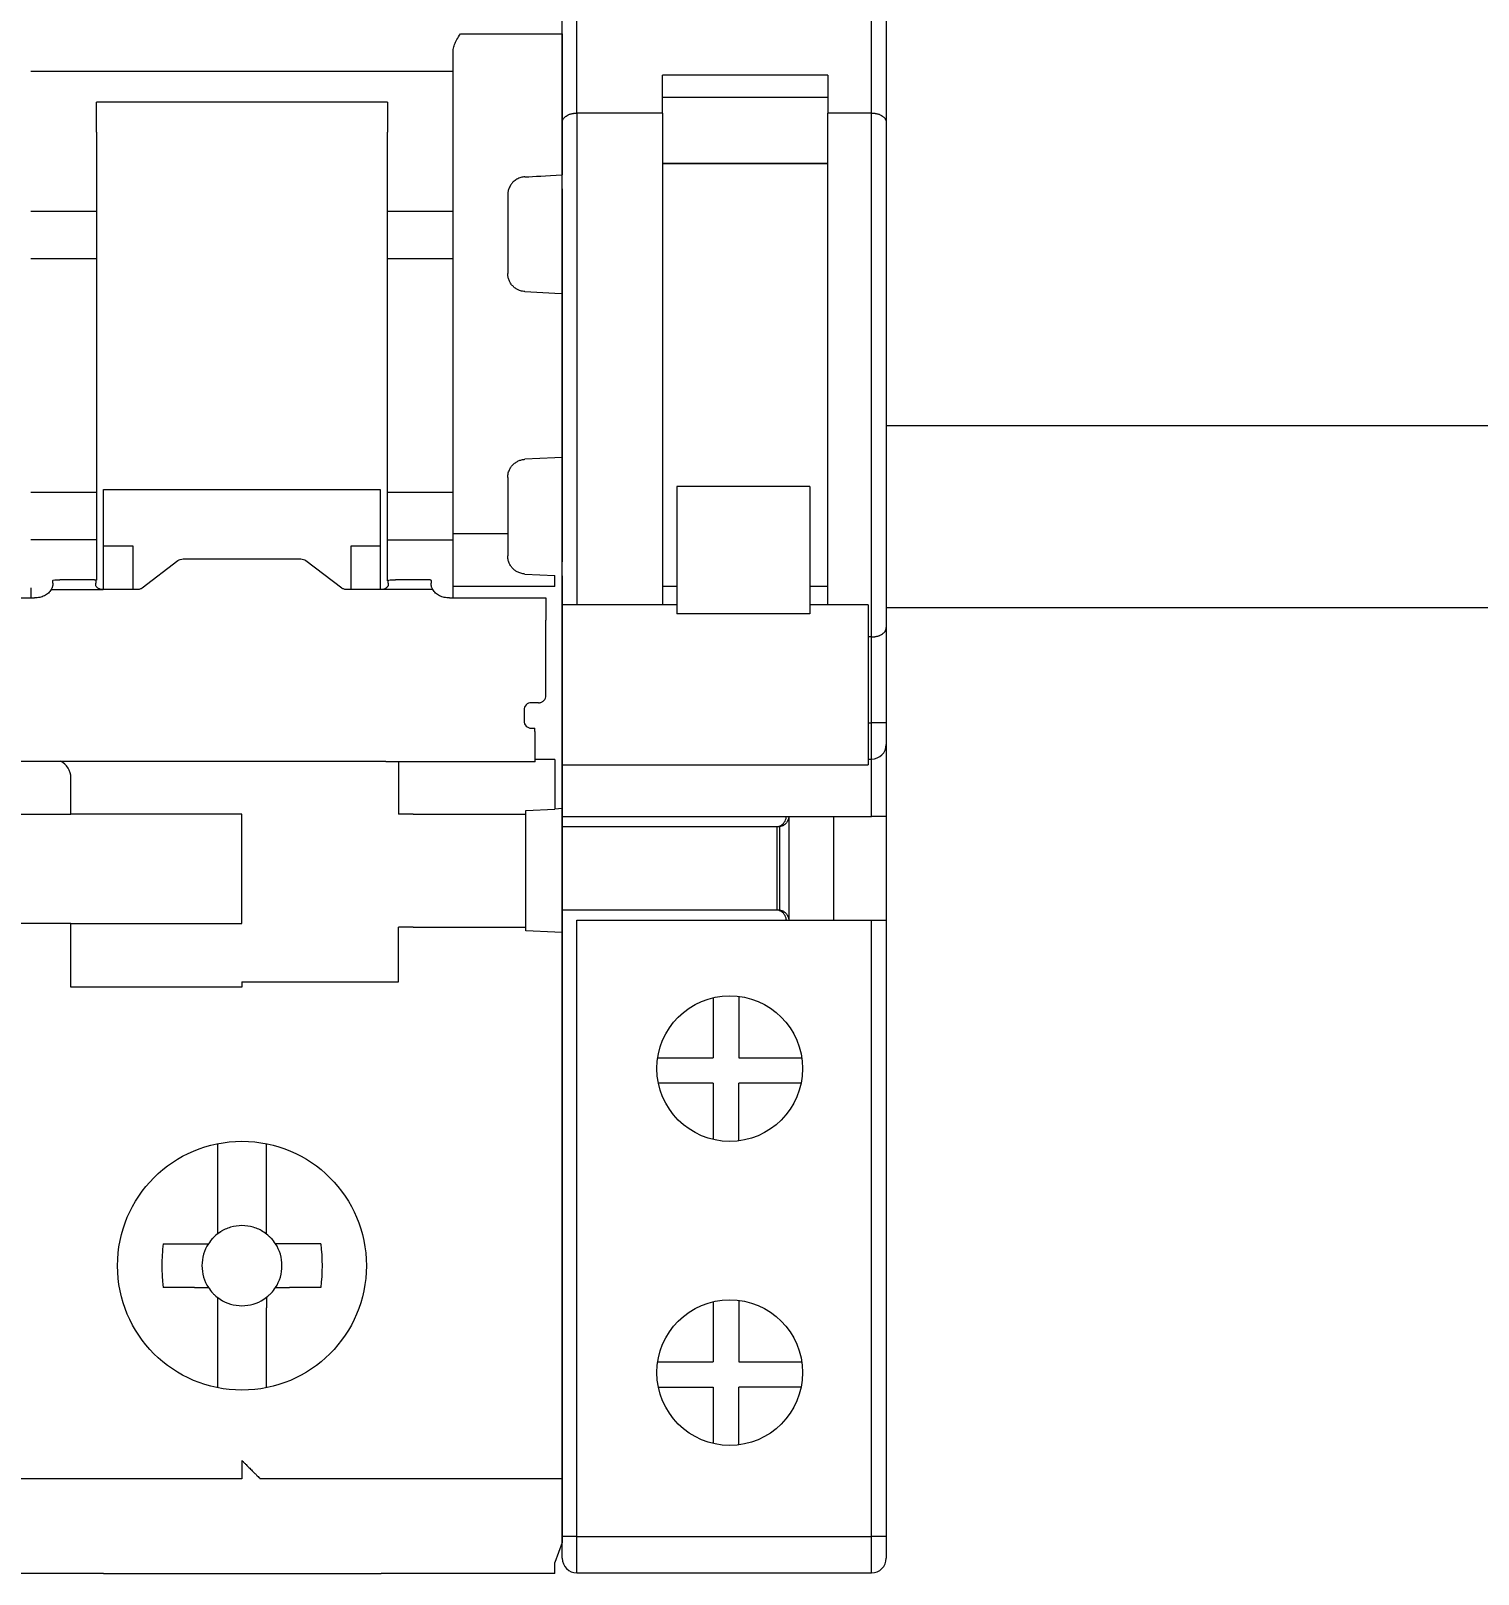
# Model space of a CAD drawing. Header units: millimetres. Extents: x 1359 to 3577, y 1336 to 3557.
# Drawn here: x 3168.09 to 3207.85, y 2687.51 to 2729.9 of the extents above; entities that cross this region are included whole.
import ezdxf

# ---------------------------------------------------------------- set-up
doc = ezdxf.new("R2010")
doc.units = ezdxf.units.MM
doc.layers.add('000-PI-Oprema', color=30, linetype='Continuous', lineweight=5)
doc.layers.add('002-PI-Kabelska kanalica', color=150, linetype='Continuous')
doc.styles.add('PI0', font='isocpeur.ttf', dxfattribs={"width": 0.9})

msp = doc.modelspace()

# ---------------------------------------------------------------- linework, layer by layer
at = {"layer": '000-PI-Oprema', "color": 0, "linetype": 'ByBlock', "lineweight": 0}
for p, q in [((3182.691, 2727.383), (3182.691, 2753.994)), ((3183.091, 2727.638), (3183.091, 2753.994)), ((3191.191, 2727.638), (3191.191, 2753.994)), ((3191.591, 2753.994), (3191.591, 2727.383)), ((3191.591, 2753.994), (3191.591, 2727.383)), ((3185.441, 2727.638), (3185.441, 2728.679)), ((3189.991, 2728.679), (3185.441, 2728.679)), ((3189.991, 2728.679), (3189.991, 2727.638)), ((3189.991, 2728.063), (3185.441, 2728.063)), ((3185.441, 2727.638), (3183.091, 2727.638)), ((3183.091, 2727.638), (3183.091, 2714.134)), ((3185.441, 2727.638), (3185.441, 2714.134)), ((3191.191, 2727.638), (3189.991, 2727.638)), ((3189.991, 2714.134), (3189.991, 2727.638)), ((3191.191, 2713.25), (3191.191, 2727.638)), ((3182.691, 2714.134), (3182.691, 2727.383)), ((3191.591, 2727.383), (3191.591, 2713.505)), ((3189.991, 2726.25), (3185.441, 2726.25)), ((3189.991, 2726.244), (3185.441, 2726.244)), ((3188.091, 2726.25), (3188.091, 2726.244)), ((3185.841, 2717.385), (3185.841, 2713.887)), ((3189.491, 2717.385), (3185.841, 2717.385)), ((3189.491, 2717.385), (3189.491, 2713.887)), ((3185.441, 2714.644), (3185.841, 2714.644)), ((3185.841, 2714.638), (3185.441, 2714.638)), ((3189.491, 2714.644), (3189.991, 2714.644)), ((3189.991, 2714.638), (3189.491, 2714.638)), ((3182.691, 2688.544), (3182.691, 2714.133)), ((3185.841, 2714.133), (3182.691, 2714.133)), ((3191.091, 2714.133), (3189.491, 2714.133)), ((3191.091, 2714.133), (3191.091, 2709.733)), ((3189.491, 2713.887), (3185.841, 2713.887)), ((3191.191, 2713.25), (3191.091, 2713.25)), ((3191.191, 2710.894), (3191.191, 2713.25)), ((3191.591, 2713.505), (3191.591, 2710.894)), ((3191.091, 2710.894), (3191.191, 2710.894)), ((3191.591, 2710.894), (3191.191, 2710.894)), ((3191.191, 2709.894), (3191.191, 2710.894)), ((3191.591, 2710.894), (3191.591, 2710.294)), ((3191.591, 2710.294), (3191.591, 2708.319)), ((3191.091, 2709.894), (3191.191, 2709.894)), ((3191.191, 2708.319), (3191.191, 2709.894)), ((3182.691, 2709.733), (3191.091, 2709.733)), ((3182.691, 2708.319), (3191.191, 2708.319)), ((3188.918, 2708.319), (3188.918, 2705.469)), ((3190.139, 2708.319), (3190.139, 2705.469)), ((3190.141, 2708.319), (3190.141, 2705.469)), ((3191.591, 2708.319), (3191.191, 2708.319)), ((3191.591, 2708.319), (3191.591, 2705.469)), ((3182.691, 2708.044), (3188.584, 2708.044)), ((3188.584, 2708.044), (3188.656, 2708.044)), ((3188.584, 2708.044), (3188.584, 2705.744)), ((3188.656, 2708.044), (3188.656, 2705.744)), ((3188.67, 2708.044), (3188.656, 2708.044)), ((3188.584, 2705.744), (3182.691, 2705.744)), ((3188.656, 2705.744), (3188.584, 2705.744)), ((3188.67, 2705.744), (3188.656, 2705.744)), ((3183.091, 2705.469), (3191.191, 2705.469)), ((3183.091, 2688.544), (3183.091, 2705.469)), ((3191.191, 2705.469), (3191.591, 2705.469)), ((3191.191, 2688.544), (3191.191, 2705.469)), ((3191.591, 2705.469), (3191.591, 2688.544)), ((3186.84, 2703.342), (3186.84, 2701.694)), ((3187.54, 2703.378), (3187.54, 2701.694)), ((3185.314, 2701.694), (3186.84, 2701.694)), ((3187.54, 2701.694), (3189.269, 2701.694)), ((3186.84, 2700.994), (3185.332, 2700.994)), ((3186.84, 2700.994), (3186.84, 2699.445)), ((3187.54, 2699.41), (3187.54, 2700.994)), ((3189.251, 2700.994), (3187.54, 2700.994)), ((3186.84, 2694.992), (3186.84, 2693.344)), ((3187.54, 2695.028), (3187.54, 2693.344)), ((3185.314, 2693.344), (3186.84, 2693.344)), ((3187.54, 2693.344), (3189.269, 2693.344)), ((3185.332, 2692.644), (3186.84, 2692.644)), ((3186.84, 2692.644), (3186.84, 2691.095)), ((3187.54, 2691.06), (3187.54, 2692.644)), ((3189.251, 2692.644), (3187.54, 2692.644)), ((3182.691, 2687.944), (3182.691, 2688.544)), ((3183.091, 2688.544), (3182.691, 2688.544)), ((3183.091, 2688.544), (3191.191, 2688.544)), ((3183.091, 2687.544), (3183.091, 2688.544)), ((3191.591, 2688.544), (3191.191, 2688.544)), ((3191.191, 2687.544), (3191.191, 2688.544)), ((3191.591, 2688.544), (3191.591, 2687.944)), ((3183.091, 2687.544), (3191.191, 2687.544))]:
    msp.add_line(p, q, dxfattribs=at)
at = {"layer": '000-PI-Oprema', "color": 0, "lineweight": 0}
for p, q in [((3179.891, 2729.814), (3182.491, 2729.814)), ((3182.491, 2729.814), (3182.691, 2729.814)), ((3179.691, 2728.783), (3168.091, 2728.783)), ((3169.891, 2727.113), (3169.891, 2727.937)), ((3177.891, 2727.937), (3169.891, 2727.937)), ((3177.891, 2727.937), (3177.891, 2727.113)), ((3169.891, 2727.113), (3169.891, 2724.948)), ((3177.891, 2724.948), (3177.891, 2727.113)), ((3182.691, 2725.555), (3182.691, 2722.681)), ((3168.091, 2724.948), (3169.891, 2724.948)), ((3169.891, 2724.948), (3169.891, 2723.637)), ((3177.891, 2723.637), (3177.891, 2724.948)), ((3177.891, 2724.948), (3179.691, 2724.948)), ((3169.891, 2723.637), (3168.091, 2723.637)), ((3169.891, 2723.637), (3169.891, 2717.225)), ((3177.891, 2717.225), (3177.891, 2723.637)), ((3179.691, 2723.637), (3177.891, 2723.637)), ((3181.665, 2722.735), (3182.491, 2722.692)), ((3182.491, 2722.692), (3182.691, 2722.681)), ((3182.491, 2718.171), (3181.665, 2718.128)), ((3182.691, 2718.181), (3182.491, 2718.171)), ((3182.691, 2718.181), (3182.691, 2717.008)), ((3168.091, 2717.225), (3169.891, 2717.225)), ((3169.891, 2717.225), (3169.891, 2715.915)), ((3170.091, 2715.751), (3170.091, 2717.302)), ((3170.091, 2717.302), (3177.691, 2717.302)), ((3177.691, 2717.302), (3177.691, 2715.751)), ((3177.891, 2717.303), (3177.886, 2717.303)), ((3177.891, 2715.915), (3177.891, 2717.225)), ((3177.891, 2717.225), (3179.691, 2717.225)), ((3169.891, 2715.915), (3168.091, 2715.915)), ((3169.891, 2715.915), (3169.891, 2714.811)), ((3170.091, 2715.751), (3170.891, 2715.751)), ((3170.091, 2714.549), (3170.091, 2715.751)), ((3170.891, 2715.751), (3170.891, 2714.549)), ((3176.891, 2715.751), (3177.691, 2715.751)), ((3176.891, 2714.549), (3176.891, 2715.751)), ((3177.691, 2715.751), (3177.691, 2714.549)), ((3177.891, 2714.79), (3177.891, 2715.915)), ((3177.891, 2715.915), (3179.691, 2715.915)), ((3181.191, 2716.081), (3179.691, 2716.081)), ((3171.15, 2714.594), (3172.133, 2715.347)), ((3172.274, 2715.392), (3175.508, 2715.392)), ((3175.65, 2715.347), (3176.633, 2714.594)), ((3181.665, 2714.978), (3182.491, 2714.935)), ((3168.091, 2714.602), (3168.091, 2714.32)), ((3168.649, 2714.549), (3170.074, 2714.549)), ((3168.691, 2714.726), (3168.691, 2714.804)), ((3169.674, 2714.822), (3168.891, 2714.822)), ((3169.874, 2714.804), (3169.874, 2714.726)), ((3171.008, 2714.549), (3170.074, 2714.549)), ((3177.708, 2714.549), (3176.774, 2714.549)), ((3179.133, 2714.549), (3177.708, 2714.549)), ((3177.908, 2714.726), (3177.908, 2714.804)), ((3178.892, 2714.822), (3178.108, 2714.822)), ((3179.092, 2714.804), (3179.092, 2714.726)), ((3179.691, 2714.331), (3179.691, 2714.754)), ((3182.491, 2714.635), (3179.691, 2714.635)), ((3161.992, 2714.32), (3168.191, 2714.32)), ((3179.592, 2714.32), (3182.241, 2714.32)), ((3182.241, 2714.32), (3182.241, 2713.707)), ((3182.241, 2711.641), (3182.241, 2713.05)), ((3181.641, 2711.242), (3181.641, 2710.944)), ((3182.041, 2711.442), (3181.841, 2711.442)), ((3182.691, 2711.048), (3182.691, 2710.881)), ((3181.841, 2710.744), (3181.941, 2710.744)), ((3181.941, 2710.655), (3181.941, 2710.744)), ((3182.691, 2710.731), (3182.691, 2708.534)), ((3152.341, 2709.834), (3177.841, 2709.834)), ((3177.841, 2709.833), (3181.942, 2709.833)), ((3178.191, 2709.833), (3178.191, 2708.381)), ((3182.491, 2709.881), (3181.941, 2709.881)), ((3182.491, 2709.881), (3182.491, 2708.523)), ((3169.191, 2708.381), (3169.191, 2709.381)), ((3181.691, 2708.481), (3182.491, 2708.523)), ((3182.691, 2708.534), (3182.491, 2708.523)), ((3182.691, 2708.534), (3182.691, 2705.129)), ((3166.091, 2708.381), (3169.191, 2708.381)), ((3169.591, 2708.381), (3169.191, 2708.381)), ((3173.891, 2708.381), (3169.591, 2708.381)), ((3173.891, 2705.381), (3173.891, 2708.381)), ((3178.591, 2708.381), (3178.191, 2708.381)), ((3178.591, 2708.381), (3181.691, 2708.381)), ((3181.691, 2708.381), (3181.691, 2708.481)), ((3181.691, 2705.281), (3181.691, 2708.381)), ((3182.696, 2706.081), (3182.691, 2706.081)), ((3169.191, 2705.381), (3166.091, 2705.381)), ((3169.191, 2703.631), (3169.191, 2705.381)), ((3169.191, 2705.381), (3169.591, 2705.381)), ((3169.591, 2705.381), (3173.891, 2705.381)), ((3178.591, 2705.281), (3178.191, 2705.281)), ((3178.191, 2703.781), (3178.191, 2705.281)), ((3178.591, 2705.281), (3181.691, 2705.281)), ((3181.691, 2705.181), (3181.691, 2705.281)), ((3182.491, 2705.139), (3181.691, 2705.181)), ((3182.691, 2705.129), (3182.491, 2705.139)), ((3182.691, 2705.129), (3182.691, 2690.981)), ((3173.891, 2703.631), (3169.191, 2703.631)), ((3173.891, 2703.781), (3173.891, 2703.631)), ((3173.891, 2703.781), (3178.191, 2703.781)), ((3182.691, 2701.481), (3182.696, 2701.481)), ((3173.216, 2699.332), (3173.216, 2699.257)), ((3173.216, 2699.257), (3173.216, 2697.138)), ((3174.566, 2699.257), (3174.566, 2699.332)), ((3174.566, 2696.85), (3174.566, 2699.257)), ((3171.727, 2696.581), (3172.585, 2696.581)), ((3176.055, 2696.581), (3175.197, 2696.581)), ((3172.585, 2695.381), (3171.727, 2695.381)), ((3176.055, 2695.381), (3175.197, 2695.381)), ((3173.216, 2694.825), (3173.216, 2692.705)), ((3174.566, 2692.705), (3174.566, 2694.825)), ((3173.216, 2692.705), (3173.216, 2692.631)), ((3174.566, 2692.631), (3174.566, 2692.705)), ((3182.691, 2690.981), (3182.691, 2688.381)), ((3173.891, 2690.131), (3165.091, 2690.131)), ((3182.691, 2690.131), (3174.391, 2690.131)), ((3182.691, 2688.381), (3182.491, 2687.831)), ((3170.091, 2687.531), (3165.291, 2687.531)), ((3170.091, 2687.531), (3177.711, 2687.531)), ((3182.491, 2687.531), (3177.711, 2687.531))]:
    msp.add_line(p, q, dxfattribs=at)
at = {"layer": '000-PI-Oprema', "color": 0, "linetype": 'ByBlock', "lineweight": 0}
for centre in [(3187.291, 2701.394), (3187.291, 2693.044)]:
    msp.add_circle(centre, 2, dxfattribs=at)
at = {"layer": '000-PI-Oprema', "color": 0, "lineweight": 0}
msp.add_circle((3173.891, 2695.981), 3.418, dxfattribs=at)
at = {"layer": '000-PI-Oprema', "color": 0, "linetype": 'ByBlock', "lineweight": 0}
for centre, start, end in [((3191.191, 2710.294), 270, 0), ((3183.091, 2687.944), 180, 270), ((3191.191, 2687.944), 270, 0)]:
    msp.add_arc(centre, 0.4, start, end, dxfattribs=at)
at = {"layer": '000-PI-Oprema', "color": 0, "lineweight": 0}
for centre, radius, start, end in [((3168.691, 2709.381), 0.5, 0, 64.7859), ((3173.891, 2695.981), 1.1, 136.9319, 146.9443), ((3173.891, 2695.981), 1.1, 135, 136.9319), ((3173.891, 2695.981), 1.1, 133.0681, 135), ((3173.891, 2695.981), 1.1, 123.0557, 133.0681), ((3173.891, 2695.981), 1.1, 46.9319, 56.9443), ((3173.891, 2695.981), 1.1, 45, 46.9319), ((3173.891, 2695.981), 1.1, 43.0681, 45), ((3173.891, 2695.981), 1.1, 33.0557, 43.0681), ((3173.891, 2695.981), 1.1, 213.0557, 223.0681), ((3173.891, 2695.981), 1.1, 316.9319, 326.9443), ((3173.891, 2695.981), 1.1, 223.0681, 225), ((3173.891, 2695.981), 1.1, 225, 226.9319), ((3173.891, 2695.981), 1.1, 226.9319, 236.9443), ((3173.891, 2695.981), 1.1, 303.0557, 313.0681), ((3173.891, 2695.981), 1.1, 313.0681, 315), ((3173.891, 2695.981), 1.1, 315, 316.9319)]:
    msp.add_arc(centre, radius, start, end, dxfattribs=at)
for points, knots in [([(3179.691, 2729.324), (3179.692, 2729.345), (3179.694, 2729.389), (3179.709, 2729.455), (3179.73, 2729.521), (3179.76, 2729.588), (3179.811, 2729.687), (3179.858, 2729.762), (3179.891, 2729.814)], [0, 0, 0, 0, 0.117336, 0.242611, 0.377617, 0.505972, 0.652001, 1, 1, 1, 1]), ([(3182.691, 2729.814), (3182.691, 2729.782), (3182.691, 2729.718), (3182.691, 2729.622), (3182.691, 2729.527), (3182.691, 2729.4), (3182.691, 2729.244), (3182.691, 2729.067), (3182.691, 2728.907), (3182.691, 2728.77), (3182.691, 2728.655), (3182.691, 2728.6), (3182.691, 2728.572)], [0, 0, 0, 0, 0.061391, 0.122427, 0.18342, 0.24468, 0.372209, 0.500076, 0.627605, 0.755472, 0.877481, 1, 1, 1, 1]), ([(3179.691, 2729.17), (3179.691, 2729.18), (3179.691, 2729.199), (3179.691, 2729.235), (3179.691, 2729.277), (3179.691, 2729.308), (3179.691, 2729.324)], [0, 0, 0, 0, 0.251193, 0.5, 0.748807, 1, 1, 1, 1]), ([(3179.691, 2726.108), (3179.691, 2726.192), (3179.691, 2726.358), (3179.691, 2726.6), (3179.691, 2726.835), (3179.691, 2727.062), (3179.691, 2727.282), (3179.691, 2727.495), (3179.691, 2727.701), (3179.691, 2727.965), (3179.691, 2728.274), (3179.691, 2728.61), (3179.691, 2728.914), (3179.691, 2729.085), (3179.691, 2729.17)], [0, 0, 0, 0, 0.062754, 0.125301, 0.187708, 0.250043, 0.312375, 0.374772, 0.437302, 0.500033, 0.625237, 0.749935, 0.874674, 1, 1, 1, 1]), ([(3182.691, 2728.572), (3182.691, 2728.536), (3182.691, 2728.462), (3182.691, 2728.342), (3182.691, 2728.216), (3182.691, 2728.082), (3182.691, 2727.94), (3182.691, 2727.791), (3182.691, 2727.635), (3182.691, 2727.417), (3182.691, 2727.129), (3182.691, 2726.756), (3182.691, 2726.361), (3182.691, 2726.079), (3182.691, 2725.937)], [0, 0, 0, 0, 0.062728, 0.125272, 0.18769, 0.250045, 0.312396, 0.374803, 0.437328, 0.500029, 0.625194, 0.749922, 0.874696, 1, 1, 1, 1]), ([(3179.691, 2724.715), (3179.691, 2724.786), (3179.691, 2724.928), (3179.691, 2725.136), (3179.691, 2725.34), (3179.691, 2725.539), (3179.691, 2725.734), (3179.691, 2725.924), (3179.691, 2726.047), (3179.691, 2726.108)], [0, 0, 0, 0, 0.143512, 0.28637, 0.428834, 0.571166, 0.71363, 0.856488, 1, 1, 1, 1]), ([(3181.665, 2725.885), (3181.647, 2725.883), (3181.609, 2725.88), (3181.553, 2725.867), (3181.498, 2725.848), (3181.443, 2725.821), (3181.391, 2725.787), (3181.336, 2725.74), (3181.278, 2725.673), (3181.23, 2725.586), (3181.197, 2725.487), (3181.193, 2725.419), (3181.191, 2725.385)], [0, 0, 0, 0, 0.067869, 0.138425, 0.211987, 0.288836, 0.369219, 0.453352, 0.573685, 0.721104, 0.860335, 1, 1, 1, 1]), ([(3181.191, 2725.385), (3181.191, 2725.32), (3181.191, 2725.188), (3181.191, 2724.987), (3181.191, 2724.85), (3181.191, 2724.782)], [0, 0, 0, 0, 0.333419, 0.666581, 1, 1, 1, 1]), ([(3179.691, 2716.148), (3179.691, 2716.262), (3179.691, 2716.49), (3179.691, 2716.835), (3179.691, 2717.183), (3179.691, 2717.533), (3179.691, 2717.887), (3179.691, 2718.484), (3179.691, 2719.331), (3179.691, 2720.431), (3179.691, 2721.531), (3179.691, 2722.498), (3179.691, 2723.33), (3179.691, 2724.03), (3179.691, 2724.486), (3179.691, 2724.715)], [0, 0, 0, 0, 0.041431, 0.082793, 0.124119, 0.165441, 0.206793, 0.248207, 0.374079, 0.500012, 0.625883, 0.751817, 0.834548, 0.917188, 1, 1, 1, 1]), ([(3181.191, 2724.782), (3181.191, 2724.68), (3181.191, 2724.477), (3181.191, 2724.17), (3181.191, 2723.86), (3181.191, 2723.548), (3181.191, 2723.339), (3181.191, 2723.234)], [0, 0, 0, 0, 0.200123, 0.400061, 0.599939, 0.799877, 1, 1, 1, 1]), ([(3181.665, 2722.735), (3181.644, 2722.737), (3181.602, 2722.74), (3181.541, 2722.756), (3181.473, 2722.782), (3181.4, 2722.824), (3181.328, 2722.887), (3181.269, 2722.961), (3181.225, 2723.046), (3181.196, 2723.138), (3181.193, 2723.202), (3181.191, 2723.234)], [0, 0, 0, 0, 0.082209, 0.16366, 0.245689, 0.369303, 0.493372, 0.618767, 0.744744, 0.872104, 1, 1, 1, 1]), ([(3182.691, 2722.681), (3182.691, 2722.575), (3182.691, 2722.363), (3182.691, 2722.043), (3182.691, 2721.722), (3182.691, 2721.4), (3182.691, 2721.078), (3182.691, 2720.755), (3182.691, 2720.351), (3182.691, 2719.866), (3182.691, 2719.301), (3182.691, 2718.739), (3182.691, 2718.367), (3182.691, 2718.181)], [0, 0, 0, 0, 0.071572, 0.143012, 0.214372, 0.285701, 0.357051, 0.428472, 0.500015, 0.625079, 0.749917, 0.8748, 1, 1, 1, 1]), ([(3181.191, 2717.628), (3181.192, 2717.65), (3181.194, 2717.692), (3181.206, 2717.755), (3181.23, 2717.826), (3181.269, 2717.901), (3181.328, 2717.976), (3181.4, 2718.038), (3181.482, 2718.085), (3181.571, 2718.118), (3181.634, 2718.124), (3181.665, 2718.128)], [0, 0, 0, 0, 0.085573, 0.170275, 0.255463, 0.381339, 0.506835, 0.630803, 0.754517, 0.877108, 1, 1, 1, 1]), ([(3181.191, 2717.628), (3181.191, 2717.524), (3181.191, 2717.314), (3181.191, 2717.002), (3181.191, 2716.693), (3181.191, 2716.385), (3181.191, 2716.182), (3181.191, 2716.081)], [0, 0, 0, 0, 0.200123, 0.400061, 0.599939, 0.799877, 1, 1, 1, 1]), ([(3182.691, 2717.031), (3182.691, 2717.017), (3182.691, 2716.989), (3182.691, 2716.767), (3182.691, 2716.419), (3182.691, 2715.962), (3182.691, 2715.579), (3182.691, 2715.308)], [0, 0, 0, 0, 0.201961, 0.403921, 0.605881, 0.807842, 1, 1, 1, 1]), ([(3179.691, 2714.754), (3179.691, 2714.816), (3179.691, 2714.938), (3179.691, 2715.128), (3179.691, 2715.323), (3179.691, 2715.522), (3179.691, 2715.726), (3179.691, 2715.935), (3179.691, 2716.077), (3179.691, 2716.148)], [0, 0, 0, 0, 0.143512, 0.28637, 0.428834, 0.571166, 0.71363, 0.856488, 1, 1, 1, 1]), ([(3181.191, 2716.081), (3181.191, 2716.012), (3181.191, 2715.876), (3181.191, 2715.674), (3181.191, 2715.543), (3181.191, 2715.477)], [0, 0, 0, 0, 0.333419, 0.666581, 1, 1, 1, 1]), ([(3181.665, 2714.978), (3181.646, 2714.98), (3181.607, 2714.983), (3181.551, 2714.996), (3181.485, 2715.02), (3181.413, 2715.058), (3181.339, 2715.118), (3181.276, 2715.192), (3181.229, 2715.279), (3181.197, 2715.376), (3181.193, 2715.443), (3181.191, 2715.477)], [0, 0, 0, 0, 0.070997, 0.142096, 0.214572, 0.332081, 0.453288, 0.585757, 0.721078, 0.860541, 1, 1, 1, 1]), ([(3182.691, 2714.926), (3182.691, 2714.854), (3182.691, 2714.712), (3182.691, 2714.505), (3182.691, 2714.304), (3182.691, 2714.109), (3182.691, 2713.92), (3182.691, 2713.738), (3182.691, 2713.561), (3182.691, 2713.335), (3182.691, 2713.068), (3182.691, 2712.778), (3182.691, 2712.515), (3182.691, 2712.365), (3182.691, 2712.29)], [0, 0, 0, 0, 0.062728, 0.125272, 0.18769, 0.250045, 0.312396, 0.374803, 0.437328, 0.500029, 0.625194, 0.749922, 0.874696, 1, 1, 1, 1]), ([(3168.649, 2714.549), (3168.638, 2714.532), (3168.617, 2714.499), (3168.574, 2714.454), (3168.524, 2714.415), (3168.447, 2714.37), (3168.336, 2714.329), (3168.24, 2714.323), (3168.191, 2714.32)], [0, 0, 0, 0, 0.126929, 0.250928, 0.374602, 0.500576, 0.748126, 1, 1, 1, 1]), ([(3168.691, 2714.676), (3168.691, 2714.667), (3168.69, 2714.65), (3168.681, 2714.619), (3168.669, 2714.586), (3168.656, 2714.561), (3168.649, 2714.549)], [0, 0, 0, 0, 0.256458, 0.506841, 0.753776, 1, 1, 1, 1]), ([(3168.691, 2714.804), (3168.691, 2714.809), (3168.713, 2714.814), (3168.787, 2714.82), (3168.839, 2714.822), (3168.891, 2714.822)], [0, 0, 0, 0, 0.5, 0.5, 1, 1, 1, 1]), ([(3169.874, 2714.804), (3169.874, 2714.806), (3169.872, 2714.808), (3169.86, 2714.811), (3169.842, 2714.814), (3169.809, 2714.818), (3169.753, 2714.821), (3169.701, 2714.822), (3169.674, 2714.822)], [0, 0, 0, 0, 0.128148, 0.251094, 0.373747, 0.501054, 0.748354, 1, 1, 1, 1]), ([(3170.074, 2714.549), (3170.061, 2714.55), (3170.034, 2714.551), (3169.995, 2714.56), (3169.961, 2714.574), (3169.921, 2714.599), (3169.882, 2714.636), (3169.877, 2714.662), (3169.874, 2714.676)], [0, 0, 0, 0, 0.128818, 0.251822, 0.37424, 0.501366, 0.746636, 1, 1, 1, 1]), ([(3171.15, 2714.594), (3171.14, 2714.587), (3171.12, 2714.574), (3171.086, 2714.56), (3171.048, 2714.551), (3171.022, 2714.55), (3171.008, 2714.549)], [0, 0, 0, 0, 0.25487, 0.5, 0.74513, 1, 1, 1, 1]), ([(3176.774, 2714.549), (3176.761, 2714.55), (3176.735, 2714.551), (3176.697, 2714.56), (3176.662, 2714.574), (3176.643, 2714.587), (3176.633, 2714.594)], [0, 0, 0, 0, 0.25487, 0.5, 0.74513, 1, 1, 1, 1]), ([(3177.908, 2714.676), (3177.908, 2714.669), (3177.906, 2714.657), (3177.895, 2714.635), (3177.877, 2714.613), (3177.844, 2714.586), (3177.789, 2714.556), (3177.735, 2714.552), (3177.708, 2714.549)], [0, 0, 0, 0, 0.130698, 0.254597, 0.376443, 0.501216, 0.749391, 1, 1, 1, 1]), ([(3177.908, 2714.804), (3177.908, 2714.809), (3177.93, 2714.814), (3178.004, 2714.82), (3178.056, 2714.822), (3178.108, 2714.822)], [0, 0, 0, 0, 0.5, 0.5, 1, 1, 1, 1]), ([(3179.092, 2714.804), (3179.091, 2714.806), (3179.089, 2714.808), (3179.078, 2714.811), (3179.059, 2714.814), (3179.026, 2714.818), (3178.971, 2714.821), (3178.918, 2714.822), (3178.892, 2714.822)], [0, 0, 0, 0, 0.128148, 0.251094, 0.373747, 0.501054, 0.748354, 1, 1, 1, 1]), ([(3179.133, 2714.549), (3179.127, 2714.561), (3179.114, 2714.586), (3179.101, 2714.619), (3179.093, 2714.65), (3179.092, 2714.667), (3179.092, 2714.676)], [0, 0, 0, 0, 0.246224, 0.493159, 0.743542, 1, 1, 1, 1]), ([(3179.592, 2714.32), (3179.567, 2714.32), (3179.519, 2714.322), (3179.448, 2714.334), (3179.38, 2714.354), (3179.296, 2714.39), (3179.202, 2714.451), (3179.156, 2714.516), (3179.133, 2714.549)], [0, 0, 0, 0, 0.126929, 0.250928, 0.374602, 0.500576, 0.748126, 1, 1, 1, 1]), ([(3182.691, 2712.29), (3182.691, 2712.277), (3182.691, 2712.25), (3182.691, 2712.203), (3182.691, 2712.15), (3182.691, 2712.07), (3182.691, 2711.955), (3182.691, 2711.795), (3182.691, 2711.619), (3182.691, 2711.433), (3182.691, 2711.241), (3182.691, 2711.113), (3182.691, 2711.048)], [0, 0, 0, 0, 0.061391, 0.122427, 0.18342, 0.24468, 0.372209, 0.500076, 0.627605, 0.755472, 0.877481, 1, 1, 1, 1]), ([(3182.041, 2711.442), (3182.055, 2711.442), (3182.081, 2711.444), (3182.119, 2711.455), (3182.153, 2711.474), (3182.193, 2711.507), (3182.233, 2711.562), (3182.239, 2711.614), (3182.241, 2711.641)], [0, 0, 0, 0, 0.128148, 0.251094, 0.373747, 0.501054, 0.748354, 1, 1, 1, 1]), ([(3181.841, 2711.442), (3181.789, 2711.442), (3181.737, 2711.42), (3181.663, 2711.346), (3181.641, 2711.295), (3181.641, 2711.242)], [0, 0, 0, 0, 0.5, 0.5, 1, 1, 1, 1]), ([(3181.641, 2710.944), (3181.641, 2710.891), (3181.663, 2710.84), (3181.737, 2710.766), (3181.789, 2710.744), (3181.841, 2710.744)], [0, 0, 0, 0, 0.5, 0.5, 1, 1, 1, 1]), ([(3181.941, 2710.655), (3181.941, 2710.538), (3181.941, 2710.306), (3181.941, 2710.029), (3181.941, 2709.856), (3181.941, 2709.848), (3181.942, 2709.833)], [0, 0, 0, 0, 0.264619, 0.529237, 0.793855, 1, 1, 1, 1]), ([(3182.691, 2710.881), (3182.691, 2710.868), (3182.691, 2710.842), (3182.691, 2710.805), (3182.691, 2710.769), (3182.691, 2710.737), (3182.691, 2710.733), (3182.691, 2710.731)], [0, 0, 0, 0, 0.169382, 0.332374, 0.500748, 0.7482, 1, 1, 1, 1]), ([(3174.491, 2696.903), (3174.402, 2696.961), (3174.304, 2697.006), (3174.101, 2697.066), (3173.998, 2697.081), (3173.785, 2697.081), (3173.681, 2697.066), (3173.529, 2697.021), (3173.479, 2697.002), (3173.407, 2696.969), (3173.383, 2696.957), (3173.348, 2696.938), (3173.336, 2696.931), (3173.319, 2696.921), (3173.311, 2696.916), (3173.302, 2696.91), (3173.297, 2696.907), (3173.293, 2696.906), (3173.291, 2696.903)], [0, 0, 0, 0, 0.25, 0.25, 0.5, 0.5, 0.75, 0.75, 0.875, 0.875, 0.9375, 0.9375, 0.96875, 0.96875, 0.984375, 0.992187, 0.992187, 1, 1, 1, 1]), ([(3171.727, 2696.581), (3171.703, 2696.382), (3171.691, 2696.182), (3171.691, 2695.881), (3171.694, 2695.781), (3171.703, 2695.631), (3171.707, 2695.581), (3171.714, 2695.506), (3171.718, 2695.468), (3171.722, 2695.425), (3171.725, 2695.403), (3171.726, 2695.394), (3171.727, 2695.387), (3171.729, 2695.384), (3171.727, 2695.381)], [0, 0, 0, 0, 0.5, 0.5, 0.75, 0.75, 0.875, 0.875, 0.9375, 0.96875, 0.984375, 0.992188, 0.992188, 1, 1, 1, 1]), ([(3172.969, 2696.581), (3172.853, 2696.403), (3172.791, 2696.195), (3172.791, 2695.769), (3172.853, 2695.56), (3172.969, 2695.381)], [0, 0, 0, 0, 0.5, 0.5, 1, 1, 1, 1]), ([(3174.813, 2695.381), (3174.929, 2695.56), (3174.991, 2695.769), (3174.991, 2696.192), (3174.93, 2696.403), (3174.813, 2696.581)], [0, 0, 0, 0, 0.5, 0.5, 1, 1, 1, 1]), ([(3173.291, 2695.059), (3173.469, 2694.943), (3173.677, 2694.882), (3174.102, 2694.881), (3174.313, 2694.943), (3174.491, 2695.059)], [0, 0, 0, 0, 0.5, 0.5, 1, 1, 1, 1]), ([(3173.891, 2690.631), (3173.891, 2690.61), (3173.891, 2690.568), (3173.891, 2690.506), (3173.891, 2690.435), (3173.891, 2690.355), (3173.891, 2690.276), (3173.891, 2690.21), (3173.891, 2690.165), (3173.891, 2690.137), (3173.891, 2690.133), (3173.891, 2690.131)], [0, 0, 0, 0, 0.080758, 0.160392, 0.240099, 0.368585, 0.500066, 0.628554, 0.760036, 0.877963, 1, 1, 1, 1]), ([(3173.891, 2690.631), (3173.912, 2690.611), (3173.949, 2690.573), (3174.002, 2690.521), (3174.045, 2690.477), (3174.102, 2690.42), (3174.17, 2690.352), (3174.247, 2690.276), (3174.309, 2690.213), (3174.356, 2690.166), (3174.386, 2690.137), (3174.389, 2690.133), (3174.391, 2690.131)], [0, 0, 0, 0, 0.090531, 0.16862, 0.234268, 0.287481, 0.430984, 0.554468, 0.680793, 0.795506, 0.900919, 1, 1, 1, 1]), ([(3182.491, 2687.531), (3182.491, 2687.531), (3182.491, 2687.585), (3182.491, 2687.722), (3182.491, 2687.774), (3182.491, 2687.831)], [0, 0, 0, 0, 0.5, 0.5, 0.737757, 0.737757, 0.737757, 0.737757])]:
    msp.add_open_spline(points, degree=3, knots=knots, dxfattribs=at)
at = {"layer": '000-PI-Oprema', "color": 0, "linetype": 'ByBlock', "lineweight": 0}
for points, knots in [([(3182.691, 2727.383), (3182.691, 2727.387), (3182.691, 2727.391), (3182.692, 2727.399), (3182.693, 2727.41), (3182.696, 2727.422), (3182.702, 2727.445), (3182.709, 2727.46), (3182.722, 2727.482), (3182.727, 2727.489), (3182.738, 2727.503), (3182.75, 2727.517), (3182.764, 2727.531), (3182.779, 2727.544), (3182.788, 2727.55), (3182.814, 2727.568), (3182.834, 2727.579), (3182.866, 2727.594), (3182.878, 2727.599), (3182.901, 2727.608), (3182.926, 2727.616), (3182.952, 2727.622), (3182.972, 2727.626), (3182.979, 2727.628), (3182.992, 2727.63), (3182.999, 2727.631), (3183.034, 2727.636), (3183.062, 2727.638), (3183.091, 2727.638)], [0, 0, 0, 0, 0.03125, 0.03125, 0.0625, 0.125, 0.125, 0.25, 0.25, 0.3125, 0.3125, 0.375, 0.4375, 0.4375, 0.5, 0.5, 0.625, 0.625, 0.6875, 0.6875, 0.75, 0.8125, 0.8125, 0.84375, 0.84375, 0.875, 0.875, 1, 1, 1, 1]), ([(3191.191, 2727.638), (3191.22, 2727.638), (3191.249, 2727.636), (3191.283, 2727.631), (3191.29, 2727.63), (3191.304, 2727.628), (3191.311, 2727.626), (3191.331, 2727.622), (3191.357, 2727.616), (3191.381, 2727.608), (3191.405, 2727.599), (3191.416, 2727.594), (3191.449, 2727.579), (3191.469, 2727.568), (3191.495, 2727.55), (3191.503, 2727.544), (3191.519, 2727.531), (3191.533, 2727.517), (3191.545, 2727.503), (3191.556, 2727.489), (3191.561, 2727.482), (3191.574, 2727.46), (3191.58, 2727.445), (3191.587, 2727.422), (3191.589, 2727.41), (3191.591, 2727.399), (3191.591, 2727.391), (3191.591, 2727.387), (3191.591, 2727.383)], [0, 0, 0, 0, 0.125, 0.125, 0.15625, 0.15625, 0.1875, 0.1875, 0.25, 0.3125, 0.3125, 0.375, 0.375, 0.5, 0.5, 0.5625, 0.5625, 0.625, 0.6875, 0.6875, 0.75, 0.75, 0.875, 0.875, 0.9375, 0.96875, 0.96875, 1, 1, 1, 1]), ([(3191.191, 2713.25), (3191.22, 2713.25), (3191.249, 2713.252), (3191.283, 2713.257), (3191.29, 2713.258), (3191.304, 2713.26), (3191.311, 2713.262), (3191.331, 2713.266), (3191.357, 2713.272), (3191.381, 2713.28), (3191.405, 2713.289), (3191.416, 2713.294), (3191.449, 2713.309), (3191.469, 2713.32), (3191.495, 2713.338), (3191.503, 2713.344), (3191.519, 2713.357), (3191.533, 2713.371), (3191.545, 2713.384), (3191.556, 2713.399), (3191.561, 2713.406), (3191.574, 2713.428), (3191.58, 2713.443), (3191.587, 2713.466), (3191.589, 2713.478), (3191.591, 2713.489), (3191.591, 2713.497), (3191.591, 2713.501), (3191.591, 2713.505)], [0, 0, 0, 0, 0.125, 0.125, 0.15625, 0.15625, 0.1875, 0.1875, 0.25, 0.3125, 0.3125, 0.375, 0.375, 0.5, 0.5, 0.5625, 0.5625, 0.625, 0.6875, 0.6875, 0.75, 0.75, 0.875, 0.875, 0.9375, 0.96875, 0.96875, 1, 1, 1, 1]), ([(3188.59, 2708.044), (3188.61, 2708.044), (3188.651, 2708.05), (3188.712, 2708.08), (3188.768, 2708.127), (3188.813, 2708.189), (3188.839, 2708.255), (3188.847, 2708.3), (3188.848, 2708.319)], [0, 0, 0, 0, 0.175586, 0.351172, 0.526758, 0.702344, 0.87793, 1, 1, 1, 1]), ([(3188.917, 2708.319), (3188.916, 2708.307), (3188.914, 2708.295), (3188.91, 2708.273), (3188.907, 2708.263), (3188.902, 2708.243), (3188.898, 2708.234), (3188.887, 2708.206), (3188.878, 2708.188), (3188.862, 2708.163), (3188.856, 2708.155), (3188.844, 2708.139), (3188.832, 2708.125), (3188.818, 2708.112), (3188.805, 2708.099), (3188.798, 2708.094), (3188.776, 2708.078), (3188.762, 2708.069), (3188.741, 2708.06), (3188.734, 2708.057), (3188.72, 2708.052), (3188.713, 2708.05), (3188.693, 2708.045), (3188.681, 2708.044), (3188.67, 2708.044)], [0, 0, 0, 0, 0.07828, 0.07828, 0.144117, 0.144117, 0.209954, 0.209954, 0.341628, 0.341628, 0.407465, 0.407465, 0.473303, 0.53914, 0.53914, 0.604977, 0.604977, 0.736651, 0.736651, 0.802488, 0.802488, 0.868326, 0.868326, 1, 1, 1, 1]), ([(3188.848, 2705.469), (3188.847, 2705.488), (3188.839, 2705.533), (3188.813, 2705.599), (3188.768, 2705.661), (3188.712, 2705.708), (3188.651, 2705.737), (3188.61, 2705.744), (3188.59, 2705.744)], [0, 0, 0, 0, 0.122057, 0.297646, 0.473234, 0.648823, 0.824411, 1, 1, 1, 1]), ([(3188.67, 2705.744), (3188.681, 2705.744), (3188.693, 2705.743), (3188.713, 2705.738), (3188.72, 2705.736), (3188.733, 2705.731), (3188.741, 2705.728), (3188.762, 2705.718), (3188.776, 2705.71), (3188.797, 2705.694), (3188.804, 2705.689), (3188.818, 2705.677), (3188.832, 2705.663), (3188.844, 2705.649), (3188.856, 2705.633), (3188.862, 2705.625), (3188.878, 2705.6), (3188.887, 2705.582), (3188.898, 2705.554), (3188.902, 2705.544), (3188.907, 2705.525), (3188.91, 2705.515), (3188.914, 2705.493), (3188.916, 2705.481), (3188.917, 2705.469)], [0, 0, 0, 0, 0.131674, 0.131674, 0.197511, 0.197511, 0.263348, 0.263348, 0.395022, 0.395022, 0.46086, 0.46086, 0.526697, 0.592534, 0.592534, 0.658371, 0.658371, 0.790045, 0.790045, 0.855882, 0.855882, 0.921719, 0.921719, 1, 1, 1, 1])]:
    msp.add_open_spline(points, degree=3, knots=knots, dxfattribs=at)
at = {"layer": '000-PI-Oprema', "color": 0, "lineweight": 0}
for points in [[(3181.665, 2725.885), (3181.94, 2725.899), (3182.216, 2725.913), (3182.691, 2725.937)], [(3182.691, 2725.555), (3182.691, 2725.785), (3182.691, 2725.922), (3182.691, 2725.937)], [(3172.133, 2715.347), (3172.17, 2715.375), (3172.222, 2715.392), (3172.274, 2715.392)], [(3175.508, 2715.392), (3175.561, 2715.392), (3175.613, 2715.375), (3175.65, 2715.347)], [(3182.691, 2714.926), (3182.691, 2714.941), (3182.691, 2715.077), (3182.691, 2715.308)], [(3182.491, 2714.635), (3182.491, 2714.732), (3182.491, 2714.832), (3182.491, 2714.935)], [(3168.691, 2714.726), (3168.691, 2714.721), (3168.691, 2714.703), (3168.691, 2714.676)], [(3169.874, 2714.676), (3169.874, 2714.703), (3169.874, 2714.721), (3169.874, 2714.726)], [(3177.908, 2714.726), (3177.908, 2714.721), (3177.908, 2714.703), (3177.908, 2714.676)], [(3179.092, 2714.676), (3179.092, 2714.703), (3179.092, 2714.721), (3179.092, 2714.726)], [(3182.241, 2713.05), (3182.241, 2713.284), (3182.241, 2713.526), (3182.241, 2713.707)], [(3173.216, 2697.138), (3173.216, 2697.1), (3173.216, 2697.061), (3173.216, 2696.85)], [(3172.585, 2696.581), (3172.709, 2696.581), (3172.835, 2696.581), (3172.969, 2696.581)], [(3175.197, 2696.581), (3175.074, 2696.581), (3174.947, 2696.581), (3174.813, 2696.581)], [(3176.055, 2696.581), (3176.103, 2696.183), (3176.103, 2695.78), (3176.055, 2695.381)], [(3172.585, 2695.381), (3172.709, 2695.381), (3172.835, 2695.381), (3172.969, 2695.381)], [(3174.813, 2695.381), (3174.947, 2695.381), (3175.074, 2695.381), (3175.197, 2695.381)], [(3173.216, 2695.113), (3173.216, 2694.901), (3173.216, 2694.863), (3173.216, 2694.825)], [(3174.566, 2695.113), (3174.566, 2694.901), (3174.566, 2694.863), (3174.566, 2694.825)]]:
    msp.add_open_spline(points, degree=3, dxfattribs=at)
at = {"layer": '002-PI-Kabelska kanalica', "color": 0, "linetype": 'ByBlock', "lineweight": 0, "ltscale": 0.25}
for p, q in [((3191.591, 2719.056), (3272.859, 2719.056)), ((3191.591, 2714.056), (3272.859, 2714.056))]:
    msp.add_line(p, q, dxfattribs=at)

# ---------------------------------------------------------------- texts
at = {"layer": '002-PI-Kabelska kanalica', "color": 0, "linetype": 'ByBlock', "lineweight": 0, "style": 'PI0', "width": 0.9}
msp.add_text('-162K11, 162K12', height=20, rotation=45, dxfattribs=at).set_placement((3177.729, 2573.556))

doc.saveas('drawing.dxf')
